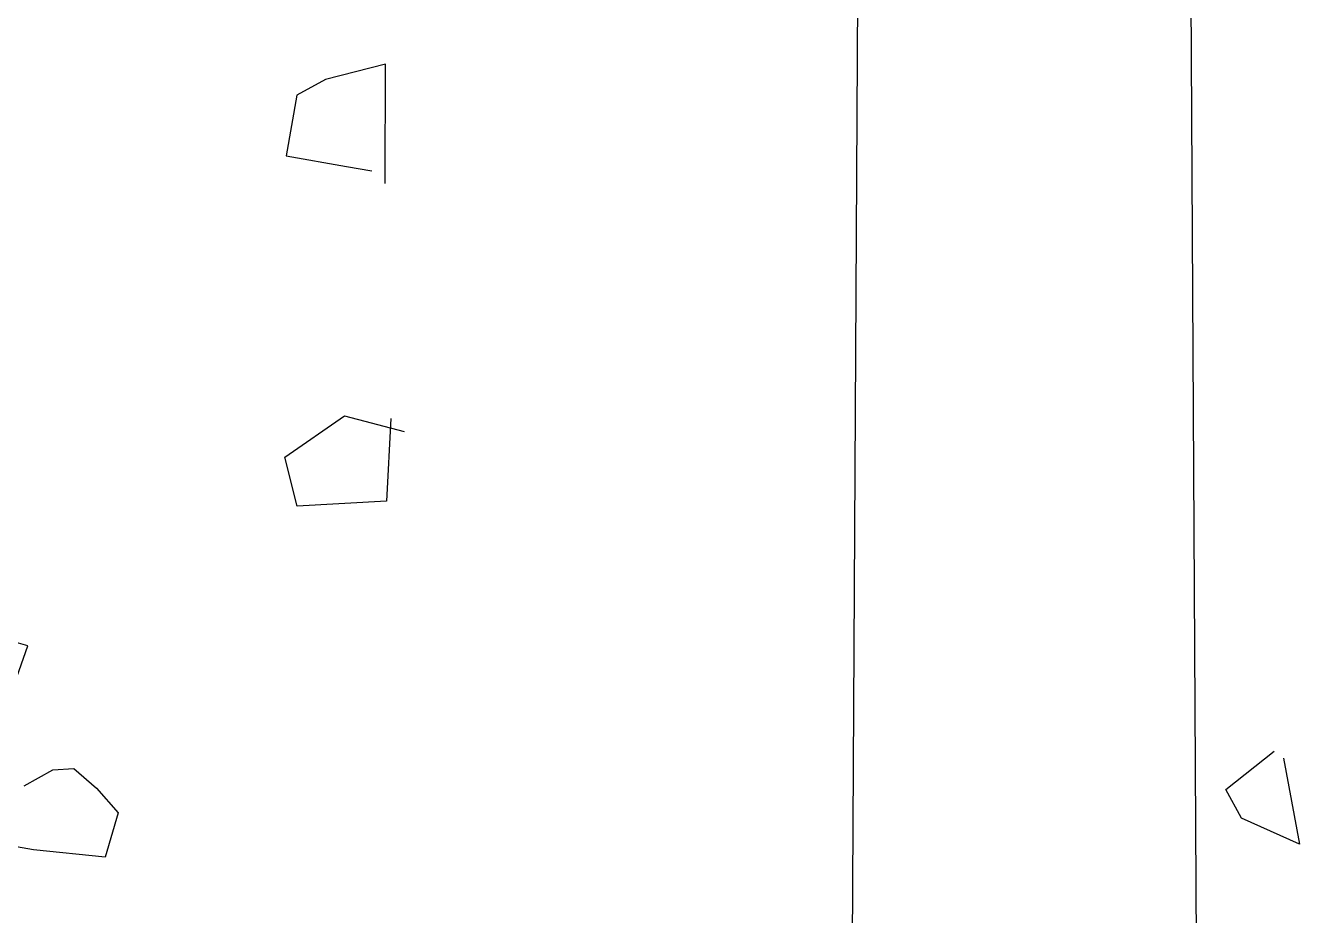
# Model space of a CAD drawing. Extents: x -1568 to -728, y -1287 to -990.
# Drawn here: x -1019.083 to -1016.835, y -1147.048 to -1145.478 of the extents above; entities that cross this region are included whole.
import ezdxf

# ---------------------------------------------------------------- set-up
doc = ezdxf.new("R2010")
doc.units = 0
doc.header["$LTSCALE"] = 5
doc.layers.add('标注', color=4, linetype='CONTINUOUS', lineweight=15)
doc.layers.add('植物', color=3, linetype='CONTINUOUS')
doc.layers.add('灯杆', color=4, linetype='CONTINUOUS')

# ---------------------------------------------------------------- blocks, each defined once
blk = doc.blocks.new('双头路灯')
at = {"layer": '灯杆'}
for p, q in [((-0.3139, 0), (-0.1519, 28.9096)), ((0.1519, 28.9096), (0.3139, 0))]:
    blk.add_line(p, q, dxfattribs=at)
blk = doc.blocks.new('A$C3A3013BA')
at = {"layer": '植物', "color": 3}
for p, q in [((7563.4, 7723), (7581.8, 7888.5)), ((7581.8, 7888.5), (7839.5, 7906.9)), ((7839.5, 7906.9), (8023.5, 7906.9)), ((7655.4, 7649.5), (7563.4, 7723)), ((7913.1, 7686.2), (7821.1, 7612.7)), ((7747.4, 7594.3), (7655.4, 7649.5)), ((7821.1, 7612.7), (7747.4, 7594.3)), ((8041.9, 7520.7), (7986.7, 7189.8)), ((7986.7, 7189.8), (8317.9, 7153))]:
    blk.add_line(p, q, dxfattribs=at)
for points in [[(3478.1, 6803.6), (3367.7, 7097.8), (3588.5, 7042.6), (3662.1, 6950.7), (3514.9, 6785.2)], [(6845.7, 6160), (6808.9, 6454.2), (7121.8, 6527.8), (7195.4, 6362.3), (7011.3, 6178.4), (6790.5, 6196.8)], [(7011.3, 5332.6), (7085, 4909.6), (7287.4, 5001.6), (7379.4, 5075.1), (7379.4, 5295.8), (7158.6, 5295.8), (7066.6, 5295.8)]]:
    blk.add_lwpolyline(points, dxfattribs=at)

msp = doc.modelspace()

# ---------------------------------------------------------------- block references
at = {"layer": '标注', "xscale": -1}
msp.add_blockref('双头路灯', (-1017.32053, -1148.89041), dxfattribs=at)
at = {"layer": '植物', "color": 4, "xscale": 0.0004915199845806296, "yscale": 0.0004915199242532253, "zscale": 0.0004915200000000004, "rotation": 170.0000031482475}
msp.add_blockref('A$C3A3013BA', (-1014.59914, -1143.77419), dxfattribs=at)

doc.saveas('drawing.dxf')
